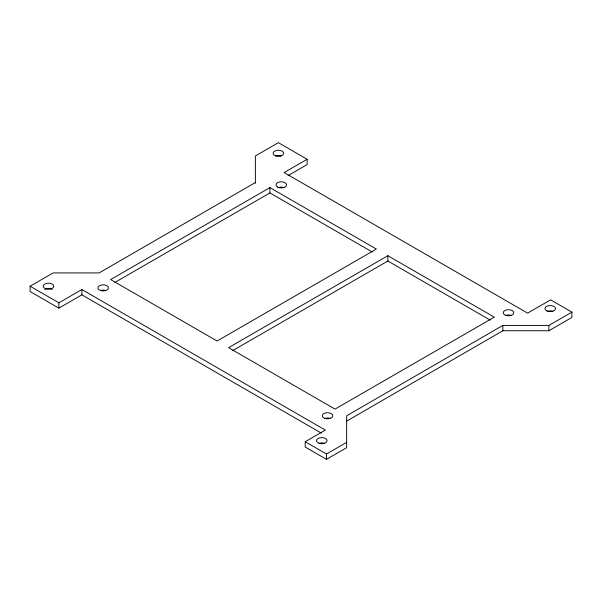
<?xml version="1.0" encoding="UTF-8"?>
<svg xmlns="http://www.w3.org/2000/svg" width="602" height="602" viewBox="0 0 602 602"><rect width="100%" height="100%" fill="white"/><g stroke="black" fill="none" stroke-linecap="round" stroke-linejoin="round"><path stroke-width="0.9" d="M346.632 421.129L502.858 330.739L548.889 330.739L571.9 317.45L571.9 312.137L548.889 325.419L502.858 325.419L346.632 415.816L346.632 447.7L326.495 459.326L305.206 447.038L305.206 441.725L325.343 430.099L81.88 289.532L58.868 302.821L30.1 286.213L30.1 291.526L58.868 308.134L81.88 294.845L321.272 433.064M30.1 286.213L53.111 272.924L99.142 272.924L255.368 182.534M288.102 175.588L307.148 164.594L307.148 159.282L284.136 172.563L527.6 313.13L550.612 299.841L571.9 312.137M269.922 187.613L110.648 279.569L217.081 341.018L376.355 249.062L269.922 187.613L269.922 192.926L114.711 282.541M387.861 255.707L228.587 347.663L335.013 409.104L494.287 317.149L387.861 255.707L387.861 261.02L232.65 350.627M305.206 441.725L326.495 454.013L346.632 442.387M307.148 159.282L278.38 142.674L255.368 155.956L255.368 183.264M269.922 192.926L372.292 252.027M387.861 261.02L490.224 320.121M548.889 325.419L548.889 330.739M502.858 325.419L502.858 330.739M326.495 454.013L326.495 459.326M81.88 289.532L81.88 294.845M58.868 302.821L58.868 308.134M547.572 311.257A5.29 3.055 0 0 1 552.862 311.257M275.739 155.948A5.29 3.055 0 0 0 283.67 153.299A5.29 3.055 0 0 0 275.739 150.658A5.29 3.055 0 0 0 275.739 155.948A5.29 3.055 0 0 1 281.021 155.971M505.861 315.38A5.29 3.055 0 0 0 513.799 312.739A5.29 3.055 0 0 0 505.861 310.09A5.29 3.055 0 0 0 505.861 315.38A5.29 3.055 0 0 1 511.151 315.41M278.613 187.523A5.29 3.055 0 0 1 283.903 187.523M100.519 290.518A5.29 3.055 0 0 0 108.458 287.876A5.29 3.055 0 0 0 100.519 285.228A5.29 3.055 0 0 0 100.519 290.518A5.29 3.055 0 0 1 105.809 290.54M324.899 418.398A5.29 3.055 0 0 0 332.831 415.756A5.29 3.055 0 0 0 324.899 413.107A5.29 3.055 0 0 0 324.899 418.398A5.29 3.055 0 0 1 330.182 418.42M44.774 289.366A5.29 3.055 0 0 1 52.246 289.366M319.143 443.313A5.29 3.055 0 0 0 327.074 440.664A5.29 3.055 0 0 0 319.143 438.023A5.29 3.055 0 0 0 319.143 443.313A5.29 3.055 0 0 1 324.433 443.335M546.481 310.745A5.29 3.055 0 0 0 555.33 309.375A5.29 3.055 0 0 0 548.851 305.635A5.29 3.055 0 0 0 546.481 310.745M277.514 187.019A5.29 3.055 0 0 0 286.364 185.649A5.29 3.055 0 0 0 279.885 181.909A5.29 3.055 0 0 0 277.514 187.019M45.865 288.855A5.29 3.055 0 0 0 53.796 286.213A5.29 3.055 0 0 0 45.865 283.565A5.29 3.055 0 0 0 45.865 288.855"/></g></svg>
